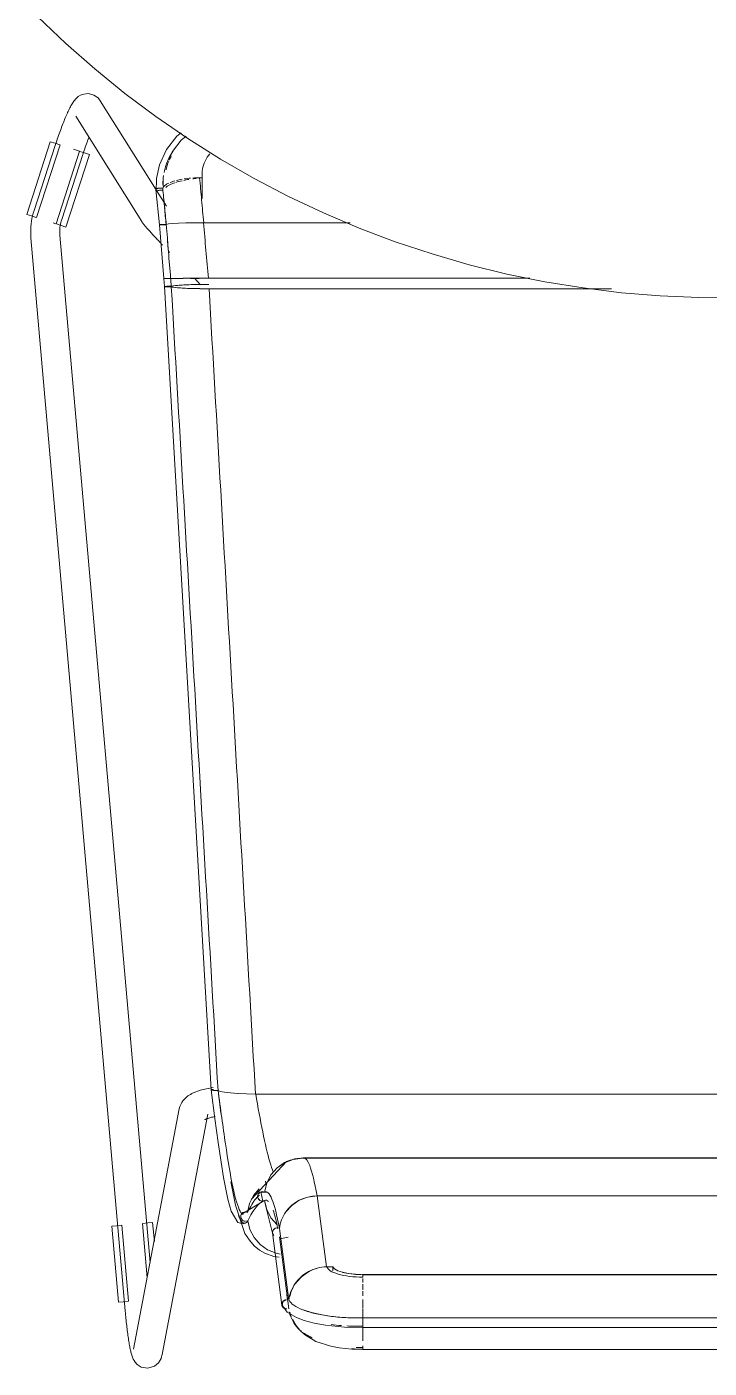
# Model space of a CAD drawing. Header units: millimetres. Extents: x 155927 to 317870, y -36033 to 97293.
# Drawn here: x 159662 to 159944, y 19297 to 19852 of the extents above; entities that cross this region are included whole.
import ezdxf

# ---------------------------------------------------------------- set-up
doc = ezdxf.new("R2010")
doc.units = ezdxf.units.MM
doc.header["$MEASUREMENT"] = 0
doc.layers.add('I-FURN', color=8, linetype='CONTINUOUS', lineweight=9)

msp = doc.modelspace()

# ---------------------------------------------------------------- linework, layer by layer
at = {"layer": 'I-FURN'}
for p, q in [((159666.86, 19855.76), (159678.44, 19844.72)), ((159678.44, 19844.72), (159690.45, 19834.16)), ((159690.45, 19834.16), (159702.88, 19824.08)), ((159684.53, 19823.29), (159683.61, 19822.73)), ((159685.91, 19823.81), (159684.53, 19823.29)), ((159687.88, 19823.99), (159685.91, 19823.81)), ((159690.11, 19823.4), (159687.88, 19823.99)), ((159691.84, 19822.18), (159690.11, 19823.4)), ((159702.88, 19824.08), (159715.7, 19814.5)), ((159680.14, 19818.07), (159679.91, 19817.61)), ((159680.37, 19818.51), (159680.14, 19818.07)), ((159680.6, 19818.93), (159680.37, 19818.51)), ((159680.83, 19819.34), (159680.6, 19818.93)), ((159681.06, 19819.74), (159680.83, 19819.34)), ((159681.31, 19820.13), (159681.06, 19819.74)), ((159681.56, 19820.52), (159681.31, 19820.13)), ((159681.84, 19820.91), (159681.56, 19820.52)), ((159682.15, 19821.31), (159681.84, 19820.91)), ((159682.52, 19821.74), (159682.15, 19821.31)), ((159682.99, 19822.21), (159682.52, 19821.74)), ((159683.61, 19822.73), (159682.99, 19822.21)), ((159691.84, 19822.18), (159692.73, 19821.05)), ((159715.77, 19784.29), (159692.73, 19821.05)), ((159677.5, 19812.09), (159677.25, 19811.45)), ((159677.75, 19812.72), (159677.5, 19812.09)), ((159678, 19813.33), (159677.75, 19812.72)), ((159678.25, 19813.92), (159678, 19813.33)), ((159678.49, 19814.5), (159678.25, 19813.92)), ((159678.73, 19815.06), (159678.49, 19814.5)), ((159678.97, 19815.61), (159678.73, 19815.06)), ((159679.21, 19816.14), (159678.97, 19815.61)), ((159679.45, 19816.65), (159679.21, 19816.14)), ((159679.68, 19817.14), (159679.45, 19816.65)), ((159679.91, 19817.61), (159679.68, 19817.14)), ((159682.57, 19814.68), (159709.87, 19771.1)), ((159715.7, 19814.5), (159728.89, 19805.45)), ((159675.47, 19806.65), (159675.22, 19805.92)), ((159675.72, 19807.36), (159675.47, 19806.65)), ((159675.98, 19808.07), (159675.72, 19807.36)), ((159676.23, 19808.77), (159675.98, 19808.07)), ((159676.49, 19809.45), (159676.23, 19808.77)), ((159676.74, 19810.13), (159676.49, 19809.45)), ((159676.99, 19810.8), (159676.74, 19810.13)), ((159677.25, 19811.45), (159676.99, 19810.8)), ((159726.11, 19807.78), (159724.36, 19806.38)), ((159662.36, 19774.08), (159672.05, 19804.08)), ((159674.08, 19802.53), (159665.36, 19775.71)), ((159666.41, 19772.77), (159676.1, 19802.78)), ((159672.05, 19804.08), (159674.01, 19803.45)), ((159674.01, 19803.45), (159675.98, 19802.82)), ((159674.22, 19802.99), (159674.08, 19802.53)), ((159674.47, 19803.72), (159674.22, 19802.99)), ((159674.72, 19804.46), (159674.47, 19803.72)), ((159674.96, 19805.19), (159674.72, 19804.46)), ((159675.22, 19805.92), (159674.96, 19805.19)), ((159684.07, 19800.21), (159681.59, 19801.01)), ((159686.29, 19801.22), (159686.05, 19800.53)), ((159686.52, 19801.9), (159686.29, 19801.22)), ((159686.75, 19802.57), (159686.52, 19801.9)), ((159686.99, 19803.23), (159686.75, 19802.57)), ((159687.23, 19803.89), (159686.99, 19803.23)), ((159687.46, 19804.54), (159687.23, 19803.89)), ((159687.7, 19805.17), (159687.46, 19804.54)), ((159687.93, 19805.8), (159687.7, 19805.17)), ((159724.36, 19806.38), (159720.02, 19800.85)), ((159726.1, 19804.72), (159722.6, 19800.14)), ((159728.17, 19806.45), (159726.1, 19804.72)), ((159728.89, 19805.45), (159742.43, 19796.93)), ((159684.16, 19800.17), (159674.48, 19770.17)), ((159676.78, 19772), (159685.49, 19798.82)), ((159678.52, 19768.86), (159688.21, 19798.87)), ((159684.28, 19800.14), (159686.26, 19799.5)), ((159685.6, 19799.15), (159685.49, 19798.82)), ((159685.82, 19799.84), (159685.6, 19799.15)), ((159686.05, 19800.53), (159685.82, 19799.84)), ((159686.26, 19799.5), (159688.21, 19798.87)), ((159720.02, 19800.85), (159717.12, 19794.54)), ((159722.6, 19800.14), (159720.69, 19796.46)), ((159742.43, 19796.93), (159756.3, 19788.95)), ((159717.12, 19794.54), (159715.91, 19788.89)), ((159734.76, 19790.46), (159734.76, 19780.7)), ((159715.91, 19788.89), (159715.82, 19783.43)), ((159733.77, 19789.21), (159734.82, 19789.21)), ((159756.3, 19788.95), (159770.48, 19781.54)), ((159717.12, 19769.83), (159715.7, 19784.32)), ((159720.04, 19777.47), (159716, 19783.92)), ((159770.48, 19781.54), (159784.94, 19774.71)), ((159664.32, 19773.45), (159662.36, 19774.08)), ((159666.29, 19772.81), (159664.32, 19773.45)), ((159664.74, 19773.51), (159664.5, 19772.4)), ((159665.03, 19774.62), (159664.74, 19773.51)), ((159665.36, 19775.71), (159665.03, 19774.62)), ((159784.94, 19774.71), (159799.67, 19768.45)), ((159663.98, 19767.86), (159663.97, 19766.72)), ((159664.04, 19769), (159663.98, 19767.86)), ((159664.15, 19770.14), (159664.04, 19769)), ((159664.3, 19771.27), (159664.15, 19770.14)), ((159664.5, 19772.4), (159664.3, 19771.27)), ((159674.38, 19770.2), (159673.22, 19770.58)), ((159676.57, 19769.49), (159674.59, 19770.13)), ((159675.98, 19767.43), (159676.01, 19768.09)), ((159676.01, 19768.09), (159676.07, 19768.75)), ((159676.07, 19768.75), (159676.16, 19769.41)), ((159676.16, 19769.41), (159676.27, 19770.06)), ((159676.27, 19770.06), (159676.41, 19770.71)), ((159676.41, 19770.71), (159676.58, 19771.35)), ((159678.52, 19768.86), (159676.57, 19769.49)), ((159676.58, 19771.35), (159676.77, 19771.98)), ((159676.77, 19771.98), (159676.78, 19772)), ((159709.87, 19771.1), (159710.09, 19770.77)), ((159710.09, 19770.77), (159710.27, 19770.52)), ((159710.27, 19770.52), (159710.44, 19770.29)), ((159710.44, 19770.29), (159710.62, 19770.07)), ((159710.62, 19770.07), (159710.8, 19769.84)), ((159710.8, 19769.84), (159710.99, 19769.61)), ((159710.99, 19769.61), (159711.19, 19769.37)), ((159711.19, 19769.37), (159711.4, 19769.12)), ((159711.4, 19769.12), (159711.63, 19768.85)), ((159711.63, 19768.85), (159711.87, 19768.57)), ((159711.87, 19768.57), (159712.13, 19768.28)), ((159712.13, 19768.28), (159712.41, 19767.97)), ((159712.41, 19767.97), (159712.69, 19767.65)), ((159717.12, 19769.83), (159717.19, 19769.86)), ((159717.19, 19769.86), (159717.12, 19769.83)), ((159718.95, 19747.63), (159717.12, 19769.83)), ((159717.12, 19769.83), (159717.18, 19769.81)), ((159717.19, 19769.81), (159717.12, 19769.83)), ((159717.18, 19769.81), (159717.37, 19769.78)), ((159717.38, 19769.88), (159717.19, 19769.86)), ((159717.38, 19769.78), (159717.19, 19769.81)), ((159717.37, 19769.78), (159717.66, 19769.76)), ((159717.67, 19769.9), (159717.38, 19769.88)), ((159717.38, 19769.88), (159717.68, 19769.9)), ((159717.67, 19769.76), (159717.38, 19769.78)), ((159718.06, 19769.92), (159717.67, 19769.9)), ((159717.68, 19769.9), (159718.06, 19769.92)), ((159718.05, 19769.74), (159718.5, 19769.73)), ((159718.5, 19769.73), (159718.05, 19769.74)), ((159718.51, 19769.93), (159718.06, 19769.92)), ((159718.06, 19769.92), (159718.52, 19769.93)), ((159718.5, 19769.73), (159718.99, 19769.73)), ((159718.99, 19769.73), (159718.5, 19769.73)), ((159719, 19769.93), (159718.51, 19769.93)), ((159718.52, 19769.93), (159719.01, 19769.93)), ((159718.99, 19769.73), (159719.49, 19769.73)), ((159719.49, 19769.73), (159718.99, 19769.73)), ((159719.5, 19769.93), (159719, 19769.93)), ((159719.01, 19769.93), (159719.5, 19769.93)), ((159719.49, 19769.73), (159719.96, 19769.74)), ((159719.96, 19769.74), (159719.49, 19769.73)), ((159719.97, 19769.92), (159719.5, 19769.93)), ((159719.5, 19769.93), (159719.97, 19769.92)), ((159719.97, 19769.92), (159720.86, 19770.12)), ((159720.86, 19770.12), (159719.97, 19769.92)), ((159722.6, 19770.3), (159720.86, 19770.12)), ((159720.86, 19770.12), (159722.58, 19770.29)), ((159725.08, 19770.45), (159722.6, 19770.3)), ((159722.6, 19770.29), (159725.03, 19770.44)), ((159725.07, 19770.45), (159728.11, 19770.56)), ((159728.18, 19770.56), (159725.08, 19770.45)), ((159728.17, 19770.56), (159731.61, 19770.63)), ((159731.61, 19770.63), (159728.18, 19770.56)), ((159735.47, 19770.66), (159731.71, 19770.64)), ((159731.71, 19770.63), (159735.35, 19770.66)), ((159796.02, 19770.66), (159735.47, 19770.66)), ((159735.47, 19770.66), (159796.02, 19770.66)), ((159799.67, 19768.45), (159814.63, 19762.79)), ((159663.97, 19766.72), (159664, 19765.58)), ((159664, 19765.58), (159664.07, 19764.44)), ((159664.07, 19764.44), (159664.08, 19764.39)), ((159664.08, 19764.4), (159703.03, 19321.07)), ((159675.97, 19766.77), (159675.98, 19767.43)), ((159675.99, 19766.11), (159675.97, 19766.77)), ((159676.03, 19765.44), (159675.99, 19766.11)), ((159713.31, 19341.1), (159676.03, 19765.45)), ((159712.69, 19767.65), (159712.99, 19767.31)), ((159712.99, 19767.31), (159713.31, 19766.96)), ((159713.31, 19766.96), (159713.64, 19766.6)), ((159713.64, 19766.6), (159713.98, 19766.22)), ((159713.98, 19766.22), (159714.34, 19765.83)), ((159714.34, 19765.83), (159714.71, 19765.43)), ((159714.71, 19765.43), (159715.09, 19765.01)), ((159715.09, 19765.01), (159715.48, 19764.59)), ((159715.48, 19764.59), (159715.88, 19764.15)), ((159715.88, 19764.15), (159716.29, 19763.71)), ((159716.29, 19763.71), (159716.72, 19763.25)), ((159716.72, 19763.25), (159717.15, 19762.79)), ((159717.15, 19762.79), (159717.59, 19762.32)), ((159717.59, 19762.32), (159718.04, 19761.84)), ((159814.63, 19762.79), (159829.81, 19757.74)), ((159718.04, 19761.84), (159718.49, 19761.36)), ((159720.85, 19758.87), (159721.34, 19758.37)), ((159829.81, 19757.74), (159845.18, 19753.29)), ((159845.18, 19753.29), (159860.71, 19749.46)), ((159718.95, 19747.63), (159719.22, 19744.27)), ((159719.02, 19747.63), (159718.95, 19747.63)), ((159718.95, 19747.63), (159719.02, 19747.63)), ((159719.01, 19747.63), (159718.95, 19747.63)), ((159718.95, 19747.63), (159719.01, 19747.63)), ((159719.2, 19747.63), (159719.01, 19747.63)), ((159719.01, 19747.63), (159719.2, 19747.63)), ((159719.21, 19747.63), (159719.02, 19747.63)), ((159719.02, 19747.63), (159719.21, 19747.63)), ((159719.49, 19747.64), (159719.2, 19747.63)), ((159719.2, 19747.63), (159719.5, 19747.62)), ((159719.21, 19747.63), (159719.5, 19747.64)), ((159719.5, 19747.62), (159719.21, 19747.63)), ((159719.88, 19747.64), (159719.49, 19747.64)), ((159719.5, 19747.64), (159719.88, 19747.64)), ((159719.89, 19747.62), (159719.5, 19747.62)), ((159719.5, 19747.62), (159719.88, 19747.62)), ((159719.88, 19747.64), (159720.33, 19747.64)), ((159720.33, 19747.64), (159719.88, 19747.64)), ((159719.88, 19747.62), (159720.33, 19747.62)), ((159720.34, 19747.62), (159719.89, 19747.62)), ((159720.33, 19747.64), (159720.82, 19747.64)), ((159720.82, 19747.64), (159720.33, 19747.64)), ((159720.33, 19747.62), (159720.83, 19747.62)), ((159720.83, 19747.62), (159720.34, 19747.62)), ((159720.82, 19747.64), (159721.32, 19747.64)), ((159721.32, 19747.64), (159720.82, 19747.64)), ((159721.32, 19747.62), (159720.83, 19747.62)), ((159720.83, 19747.62), (159721.32, 19747.62)), ((159721.32, 19747.64), (159721.79, 19747.64)), ((159721.79, 19747.64), (159721.32, 19747.64)), ((159721.79, 19747.62), (159721.32, 19747.62)), ((159721.32, 19747.62), (159721.79, 19747.62)), ((159721.79, 19747.64), (159722.68, 19747.65)), ((159722.67, 19747.65), (159721.79, 19747.64)), ((159724.42, 19747.67), (159722.67, 19747.65)), ((159722.68, 19747.65), (159724.42, 19747.67)), ((159724.44, 19747.59), (159722.69, 19747.61)), ((159722.69, 19747.61), (159724.44, 19747.59)), ((159726.92, 19747.68), (159724.42, 19747.67)), ((159724.43, 19747.67), (159726.92, 19747.68)), ((159726.94, 19747.58), (159724.44, 19747.59)), ((159724.44, 19747.59), (159726.94, 19747.58)), ((159730.06, 19747.69), (159726.92, 19747.68)), ((159726.93, 19747.68), (159730.06, 19747.69)), ((159730.06, 19747.69), (159733.62, 19747.69)), ((159733.62, 19747.69), (159730.06, 19747.69)), ((159730.06, 19747.57), (159733.62, 19747.57)), ((159733.62, 19747.57), (159730.07, 19747.57)), ((159731.62, 19747.69), (159734.19, 19745.02)), ((159737.41, 19747.69), (159733.62, 19747.69)), ((159733.63, 19747.69), (159737.41, 19747.69)), ((159737.41, 19747.69), (159870.24, 19747.69)), ((159870.24, 19747.69), (159737.41, 19747.69)), ((159860.71, 19749.46), (159876.39, 19746.26)), ((159876.39, 19746.26), (159892.18, 19743.68)), ((159719.29, 19744.3), (159719.22, 19744.27)), ((159738.51, 19412.36), (159719.22, 19744.27)), ((159719.22, 19744.27), (159719.29, 19744.24)), ((159719.48, 19744.33), (159719.29, 19744.3)), ((159719.29, 19744.24), (159719.48, 19744.22)), ((159719.78, 19744.35), (159719.48, 19744.33)), ((159719.48, 19744.22), (159719.77, 19744.19)), ((159719.77, 19744.19), (159720.15, 19744.18)), ((159720.16, 19744.37), (159719.78, 19744.35)), ((159720.15, 19744.18), (159720.6, 19744.17)), ((159720.61, 19744.38), (159720.16, 19744.37)), ((159720.6, 19744.17), (159721.09, 19744.16)), ((159721.1, 19744.38), (159720.61, 19744.38)), ((159721.09, 19744.16), (159721.59, 19744.16)), ((159721.6, 19744.38), (159721.1, 19744.38)), ((159721.59, 19744.16), (159722.06, 19744.17)), ((159722.07, 19744.37), (159721.6, 19744.38)), ((159722.06, 19744.17), (159722.95, 19743.96)), ((159722.97, 19744.58), (159722.07, 19744.37)), ((159722.95, 19743.96), (159724.7, 19743.77)), ((159724.72, 19744.77), (159722.97, 19744.58)), ((159724.7, 19743.77), (159727.2, 19743.6)), ((159727.21, 19744.94), (159724.72, 19744.77)), ((159727.2, 19743.6), (159730.33, 19743.48)), ((159730.33, 19745.06), (159727.21, 19744.94)), ((159733.88, 19745.14), (159730.33, 19745.06)), ((159730.33, 19743.48), (159733.89, 19743.4)), ((159737.57, 19745.17), (159733.88, 19745.14)), ((159733.89, 19743.4), (159737.68, 19743.38)), ((159737.68, 19743.38), (159903.95, 19743.38)), ((159903.95, 19743.38), (159737.68, 19743.38)), ((159892.18, 19743.68), (159908.06, 19741.74)), ((159908.06, 19741.74), (159924.01, 19740.44)), ((159924.01, 19740.44), (159939.99, 19739.77)), ((159939.99, 19739.77), (159948.63, 19739.68)), ((159737.24, 19413.01), (159737.92, 19413.14)), ((159737.92, 19413.14), (159738.62, 19413.27)), ((159738.62, 19413.27), (159739.32, 19413.39)), ((159726.38, 19407.19), (159726.86, 19407.88)), ((159726.86, 19407.88), (159727.37, 19408.47)), ((159727.37, 19408.47), (159727.89, 19408.99)), ((159727.89, 19408.99), (159728.42, 19409.44)), ((159728.42, 19409.44), (159728.96, 19409.85)), ((159728.96, 19409.85), (159729.49, 19410.2)), ((159729.49, 19410.2), (159730.03, 19410.53)), ((159730.03, 19410.53), (159730.57, 19410.82)), ((159730.57, 19410.82), (159731.12, 19411.09)), ((159731.12, 19411.09), (159731.68, 19411.34)), ((159731.68, 19411.34), (159732.25, 19411.58)), ((159732.25, 19411.58), (159732.83, 19411.8)), ((159732.83, 19411.8), (159733.42, 19412)), ((159733.42, 19412), (159734.03, 19412.2)), ((159734.03, 19412.2), (159734.65, 19412.38)), ((159734.65, 19412.38), (159735.28, 19412.55)), ((159735.28, 19412.55), (159735.92, 19412.71)), ((159735.92, 19412.71), (159736.57, 19412.87)), ((159736.57, 19412.87), (159737.24, 19413.01)), ((159738.58, 19412.41), (159738.51, 19412.36)), ((159738.51, 19412.36), (159738.57, 19412.41)), ((159738.51, 19412.36), (159740.07, 19400.51)), ((159739.05, 19412.51), (159738.76, 19412.47)), ((159738.76, 19412.47), (159739.05, 19412.51)), ((159739.07, 19412.21), (159738.77, 19412.26)), ((159738.78, 19412.26), (159739.08, 19412.21)), ((159739.43, 19412.54), (159739.05, 19412.51)), ((159739.05, 19412.51), (159739.43, 19412.54)), ((159739.46, 19412.18), (159739.07, 19412.21)), ((159739.08, 19412.21), (159739.46, 19412.18)), ((159739.46, 19412.18), (159739.92, 19412.16)), ((159739.91, 19412.16), (159739.46, 19412.18)), ((159740.41, 19412.15), (159739.91, 19412.16)), ((159739.92, 19412.16), (159740.41, 19412.15)), ((159740.41, 19412.15), (159740.91, 19412.16)), ((159740.91, 19412.16), (159740.41, 19412.15)), ((159740.91, 19412.16), (159741.38, 19412.17)), ((159741.38, 19412.17), (159740.91, 19412.16)), ((159742.28, 19411.77), (159741.38, 19412.17)), ((159741.38, 19412.17), (159742.28, 19411.77)), ((159742.28, 19411.77), (159744.03, 19411.41)), ((159744.02, 19411.41), (159742.28, 19411.77)), ((159746.49, 19411.1), (159744.02, 19411.41)), ((159744.03, 19411.41), (159746.52, 19411.09)), ((159749.58, 19410.86), (159746.52, 19411.09)), ((159746.52, 19411.09), (159749.63, 19410.86)), ((159753.1, 19410.7), (159749.62, 19410.86)), ((159749.63, 19410.86), (159753.16, 19410.7)), ((159756.85, 19410.64), (159753.16, 19410.7)), ((159753.16, 19410.7), (159756.93, 19410.64)), ((159756.93, 19410.64), (160140.33, 19410.64)), ((160140.33, 19410.64), (159756.93, 19410.64)), ((159725.32, 19404.52), (159706.51, 19305.22)), ((159718.3, 19302.99), (159737.11, 19402.28)), ((159725.32, 19404.52), (159725.58, 19405.5)), ((159725.58, 19405.5), (159725.94, 19406.4)), ((159725.94, 19406.4), (159726.38, 19407.19)), ((159735.89, 19400.05), (159735.91, 19400.07)), ((159735.91, 19400.07), (159735.99, 19400.11)), ((159735.99, 19400.11), (159736.08, 19400.16)), ((159736.08, 19400.16), (159736.23, 19400.23)), ((159736.23, 19400.23), (159736.42, 19400.32)), ((159736.42, 19400.32), (159736.65, 19400.41)), ((159736.65, 19400.41), (159736.92, 19400.52)), ((159736.92, 19400.52), (159737.23, 19400.62)), ((159737.23, 19400.62), (159737.56, 19400.73)), ((159737.56, 19400.73), (159737.93, 19400.84)), ((159737.93, 19400.84), (159738.32, 19400.95)), ((159738.32, 19400.95), (159738.74, 19401.05)), ((159738.74, 19401.05), (159739.19, 19401.16)), ((159739.19, 19401.16), (159739.66, 19401.26)), ((159739.66, 19401.26), (159740.15, 19401.35)), ((159740.07, 19400.51), (159741.42, 19390.58)), ((159741.42, 19390.58), (159742.61, 19382.56)), ((159742.61, 19382.56), (159743.64, 19376.24)), ((159755.06, 19367.03), (159769.66, 19382.72)), ((159765.74, 19380.14), (159763.23, 19377.26)), ((159763.24, 19377.25), (159765.74, 19380.13)), ((159768.87, 19382.31), (159765.74, 19380.14)), ((159765.74, 19380.13), (159768.88, 19382.3)), ((159768.56, 19382.13), (159773.03, 19383.85)), ((159772.44, 19383.67), (159768.87, 19382.31)), ((159768.88, 19382.3), (159772.45, 19383.66)), ((159769.66, 19382.72), (159771.59, 19383.43)), ((159776.24, 19384.14), (159772.44, 19383.67)), ((159772.45, 19383.66), (159776.24, 19384.14)), ((159773.03, 19383.85), (159776.77, 19384.29)), ((159776.24, 19384.14), (160121.02, 19384.14)), ((160121.02, 19384.14), (159776.24, 19384.14)), ((159815.68, 19384.3), (159776.77, 19384.3)), ((160120.48, 19384.3), (159815.68, 19384.3)), ((159743.64, 19376.24), (159745.44, 19367.22)), ((159746.62, 19374.45), (159748.52, 19364.79)), ((159763.23, 19377.26), (159761.48, 19373.87)), ((159761.48, 19373.87), (159763.24, 19377.25)), ((159758.4, 19371.54), (159756, 19368.7)), ((159756.01, 19368.7), (159758.4, 19371.54)), ((159757.81, 19368.89), (159757.74, 19368.4)), ((159757.75, 19368.4), (159757.81, 19368.89)), ((159757.81, 19368.89), (159758, 19369.35)), ((159758, 19369.35), (159757.81, 19368.89)), ((159758, 19369.35), (159758.3, 19369.75)), ((159758.29, 19369.75), (159758, 19369.35)), ((159758.67, 19370.07), (159758.29, 19369.75)), ((159758.3, 19369.75), (159758.68, 19370.07)), ((159759.13, 19370.27), (159758.67, 19370.07)), ((159758.68, 19370.07), (159759.13, 19370.27)), ((159758.77, 19370.12), (159761.65, 19370.17)), ((159759.07, 19370.25), (159759.91, 19366.36)), ((159759.13, 19370.27), (159759.62, 19370.35)), ((159759.62, 19370.35), (159759.13, 19370.27)), ((159759.62, 19370.35), (159760.12, 19370.31)), ((159760.11, 19370.31), (159759.62, 19370.35)), ((159760.58, 19370.15), (159760.11, 19370.31)), ((159760.12, 19370.31), (159760.59, 19370.15)), ((159761.48, 19373.87), (159760.58, 19370.15)), ((159745.44, 19367.22), (159746.85, 19362.23)), ((159748.52, 19364.79), (159752.51, 19353.07)), ((159750.95, 19360.83), (159760.34, 19366.54)), ((159754.36, 19365.38), (159753.58, 19361.76)), ((159753.58, 19361.76), (159754.37, 19365.37)), ((159756, 19368.7), (159754.36, 19365.38)), ((159754.37, 19365.37), (159756.01, 19368.7)), ((159757.74, 19368.4), (159757.81, 19367.91)), ((159757.81, 19367.91), (159757.75, 19368.4)), ((159758, 19367.45), (159757.81, 19367.91)), ((159757.81, 19367.91), (159758, 19367.45)), ((159758.3, 19367.04), (159758, 19367.45)), ((159758, 19367.45), (159758.29, 19367.04)), ((159758.29, 19367.04), (159758.67, 19366.73)), ((159758.68, 19366.73), (159758.3, 19367.04)), ((159758.67, 19366.73), (159759.13, 19366.53)), ((159759.13, 19366.53), (159758.68, 19366.73)), ((159759.62, 19366.45), (159759.13, 19366.53)), ((159759.13, 19366.53), (159759.62, 19366.44)), ((159760.12, 19366.49), (159759.62, 19366.45)), ((159759.62, 19366.44), (159760.11, 19366.48)), ((159760.11, 19366.48), (159760.58, 19366.64)), ((159760.59, 19366.65), (159760.12, 19366.49)), ((159760.58, 19366.64), (159761.48, 19362.93)), ((159760.94, 19364.8), (159760.62, 19366.66)), ((159763.91, 19353.18), (159760.94, 19364.8)), ((159771.84, 19364.67), (159769.35, 19361.93)), ((159774.96, 19366.75), (159771.84, 19364.67)), ((159778.5, 19368.07), (159774.96, 19366.75)), ((159782.27, 19368.54), (159778.5, 19368.07)), ((159786.13, 19339.27), (159782.27, 19368.54)), ((159782.27, 19368.54), (160114.98, 19368.54)), ((160114.98, 19368.54), (159782.27, 19368.54)), ((159746.85, 19362.23), (159749.62, 19357.59)), ((159750.81, 19360.47), (159750.75, 19359.98)), ((159750.75, 19359.98), (159750.81, 19360.46)), ((159750.83, 19359.49), (159750.75, 19359.98)), ((159750.75, 19359.98), (159750.82, 19359.49)), ((159750.81, 19360.46), (159750.99, 19360.92)), ((159750.99, 19360.92), (159750.81, 19360.47)), ((159750.82, 19359.49), (159751.02, 19359.04)), ((159751.02, 19359.04), (159750.83, 19359.49)), ((159750.99, 19360.92), (159751.28, 19361.33)), ((159751.28, 19361.33), (159750.99, 19360.92)), ((159751.32, 19358.65), (159751.02, 19359.04)), ((159751.02, 19359.04), (159751.32, 19358.64)), ((159751.66, 19361.65), (159751.28, 19361.33)), ((159751.28, 19361.33), (159751.66, 19361.64)), ((159751.71, 19358.34), (159751.32, 19358.65)), ((159751.32, 19358.64), (159751.71, 19358.34)), ((159751.66, 19361.64), (159752.11, 19361.85)), ((159752.11, 19361.85), (159751.66, 19361.65)), ((159752.16, 19358.15), (159751.71, 19358.34)), ((159751.71, 19358.34), (159752.16, 19358.14)), ((159752.11, 19361.85), (159752.6, 19361.94)), ((159752.6, 19361.94), (159752.11, 19361.85)), ((159752.66, 19358.07), (159752.16, 19358.15)), ((159752.16, 19358.14), (159752.66, 19358.07)), ((159752.6, 19361.94), (159753.1, 19361.91)), ((159753.1, 19361.91), (159752.6, 19361.94)), ((159753.1, 19361.91), (159753.58, 19361.76)), ((159753.58, 19361.76), (159753.1, 19361.91)), ((159753.63, 19358.28), (159753.16, 19358.11)), ((159753.16, 19358.11), (159753.63, 19358.27)), ((159753.63, 19358.27), (159754.53, 19354.65)), ((159761.48, 19362.93), (159763.23, 19359.54)), ((159763.23, 19359.54), (159765.74, 19356.66)), ((159697.45, 19356.09), (159699.5, 19356.27)), ((159700.21, 19324.68), (159697.45, 19356.09)), ((159699.5, 19356.27), (159701.56, 19356.45)), ((159704.44, 19325.05), (159701.68, 19356.46)), ((159710.13, 19357.21), (159712.11, 19334.73)), ((159710.26, 19357.22), (159712.32, 19357.4)), ((159712.32, 19357.4), (159714.36, 19357.58)), ((159715.06, 19349.68), (159714.36, 19357.58)), ((159749.62, 19357.59), (159751.81, 19357.06)), ((159751.81, 19357.06), (159752.72, 19357.35)), ((159752.51, 19353.07), (159754.33, 19350.25)), ((159754.53, 19354.65), (159756.27, 19351.33)), ((159763.95, 19353.96), (159763.88, 19353.49)), ((159763.88, 19353.49), (159763.95, 19353.03)), ((159767.75, 19323.48), (159763.9, 19353.26)), ((159764.14, 19354.4), (159763.95, 19353.96)), ((159763.95, 19353.03), (159764.13, 19352.58)), ((159764.13, 19352.58), (159764.43, 19352.2)), ((159764.43, 19354.79), (159764.14, 19354.4)), ((159764.81, 19355.09), (159764.43, 19354.79)), ((159765.27, 19355.28), (159764.81, 19355.09)), ((159765.76, 19355.36), (159765.27, 19355.28)), ((159766.25, 19355.32), (159765.76, 19355.36)), ((159766.73, 19355.17), (159770.57, 19325.47)), ((159754.33, 19350.25), (159756.32, 19348)), ((159756.27, 19351.33), (159758.75, 19348.5)), ((159756.32, 19348), (159758.49, 19346.22)), ((159758.75, 19348.5), (159761.83, 19346.33)), ((159770.59, 19321.93), (159766.74, 19351.62)), ((159766.87, 19350.84), (159770.36, 19351.53)), ((159758.49, 19346.22), (159760.76, 19344.88)), ((159760.76, 19344.88), (159764.36, 19343.59)), ((159761.83, 19346.33), (159765.35, 19344.92)), ((159764.36, 19343.59), (159766.63, 19343.29)), ((159767.09, 19344.56), (159765.35, 19344.93)), ((159765.35, 19344.92), (159767.09, 19344.56)), ((159788.85, 19339.33), (159786.13, 19339.27)), ((159788.85, 19339.33), (159788.85, 19337.67)), ((159789.49, 19338.47), (159788.85, 19339.33)), ((159790.84, 19337.68), (159789.49, 19338.47)), ((159792.82, 19337.01), (159790.84, 19337.68)), ((159795.31, 19336.5), (159792.82, 19337.01)), ((159798.17, 19336.19), (159795.31, 19336.5)), ((159801.2, 19336.08), (159798.17, 19336.19)), ((160096.05, 19336.08), (159801.2, 19336.08)), ((159801.2, 19336.02), (160096.05, 19336.02)), ((159801.2, 19332.75), (159801.2, 19334.49)), ((159801.2, 19329.7), (159801.2, 19332.17)), ((159702.26, 19324.86), (159700.21, 19324.68)), ((159704.32, 19325.04), (159702.26, 19324.86)), ((159769.82, 19327.9), (159770.13, 19325.46)), ((159801.2, 19327.34), (159801.2, 19329.18)), ((159801.2, 19322.15), (159801.2, 19325.71)), ((159703.04, 19320.92), (159703.03, 19321.07)), ((159703.11, 19320.16), (159703.04, 19320.92)), ((159703.18, 19319.41), (159703.11, 19320.16)), ((159703.25, 19318.67), (159703.18, 19319.41)), ((159768.11, 19322.99), (159770, 19320.6)), ((159770, 19320.6), (159773.83, 19318.3)), ((159776.53, 19321.44), (159779.97, 19320.35)), ((159779.97, 19320.35), (159784.4, 19319.38)), ((159784.4, 19319.38), (159788.41, 19318.79)), ((159801.2, 19321.96), (159801.2, 19318.15)), ((159801.2, 19318.15), (159801.2, 19321.96)), ((159703.32, 19317.92), (159703.25, 19318.67)), ((159703.4, 19317.18), (159703.32, 19317.92)), ((159703.48, 19316.45), (159703.4, 19317.18)), ((159703.56, 19315.72), (159703.48, 19316.45)), ((159703.64, 19315), (159703.56, 19315.72)), ((159703.72, 19314.3), (159703.64, 19315)), ((159703.81, 19313.6), (159703.72, 19314.3)), ((159703.89, 19312.91), (159703.81, 19313.6)), ((159772.13, 19317.49), (159773.46, 19315.22)), ((159773.46, 19315.22), (159775.13, 19313.15)), ((159773.83, 19318.3), (159777, 19317.11)), ((159777, 19317.11), (159781.04, 19316.03)), ((159781.04, 19316.03), (159785.75, 19315.16)), ((159785.75, 19315.16), (159793.64, 19314.36)), ((159788.41, 19318.79), (159794.98, 19318.25)), ((159793.64, 19314.36), (159801.2, 19314.21)), ((159794.98, 19318.25), (159801.2, 19318.18)), ((160096.05, 19318.18), (159801.2, 19318.18)), ((159801.2, 19314.21), (159801.2, 19318.07)), ((159801.2, 19318.07), (159801.2, 19317.84)), ((159801.2, 19317.84), (159801.2, 19317.51)), ((159801.2, 19317.51), (159801.2, 19317.09)), ((159801.2, 19317.09), (159801.2, 19316.62)), ((159801.2, 19316.62), (159801.2, 19316.12)), ((159801.2, 19316.12), (159801.2, 19315.63)), ((159801.2, 19315.63), (159801.2, 19315.18)), ((159801.2, 19315.18), (159801.2, 19314.79)), ((159801.2, 19314.79), (159801.2, 19314.48)), ((159801.2, 19314.48), (159801.2, 19314.28)), ((159801.2, 19314.46), (159801.2, 19311.43)), ((159801.2, 19311.44), (159801.2, 19314.46)), ((159801.2, 19314.28), (159801.2, 19314.21)), ((159801.2, 19314.21), (160096.05, 19314.21)), ((159703.98, 19312.23), (159703.89, 19312.91)), ((159704.07, 19311.57), (159703.98, 19312.23)), ((159704.16, 19310.92), (159704.07, 19311.57)), ((159704.25, 19310.29), (159704.16, 19310.92)), ((159704.34, 19309.67), (159704.25, 19310.29)), ((159704.43, 19309.06), (159704.34, 19309.67)), ((159704.52, 19308.48), (159704.43, 19309.06)), ((159704.61, 19307.91), (159704.52, 19308.48)), ((159704.7, 19307.36), (159704.61, 19307.91)), ((159775.13, 19313.15), (159777.11, 19311.32)), ((159777.11, 19311.32), (159781.83, 19308.45)), ((159781.83, 19308.45), (159787.98, 19306.43)), ((159801.2, 19308.7), (159801.2, 19311.28)), ((159704.8, 19306.83), (159704.7, 19307.36)), ((159704.89, 19306.31), (159704.8, 19306.83)), ((159704.99, 19305.82), (159704.89, 19306.31)), ((159705.08, 19305.34), (159704.99, 19305.82)), ((159705.18, 19304.88), (159705.08, 19305.34)), ((159705.28, 19304.44), (159705.18, 19304.88)), ((159705.38, 19304.01), (159705.28, 19304.44)), ((159705.48, 19303.59), (159705.38, 19304.01)), ((159705.59, 19303.19), (159705.48, 19303.59)), ((159705.7, 19302.8), (159705.59, 19303.19)), ((159705.83, 19302.4), (159705.7, 19302.8)), ((159705.97, 19302), (159705.83, 19302.4)), ((159718.07, 19302.06), (159718.21, 19302.57)), ((159718.21, 19302.57), (159718.3, 19302.99)), ((159787.98, 19306.43), (159791.47, 19305.78)), ((159791.47, 19305.78), (159796.68, 19305.26)), ((159796.68, 19305.26), (159801.2, 19305.18)), ((159801.2, 19305.19), (159801.2, 19306.67)), ((159801.2, 19305.35), (159801.2, 19305.18)), ((159801.2, 19305.18), (160096.05, 19305.18)), ((159706.14, 19301.57), (159705.97, 19302)), ((159706.36, 19301.09), (159706.14, 19301.57)), ((159706.66, 19300.53), (159706.36, 19301.09)), ((159707.14, 19299.83), (159706.66, 19300.53)), ((159707.99, 19298.92), (159707.14, 19299.83)), ((159709.65, 19297.88), (159707.99, 19298.92)), ((159712.41, 19297.4), (159709.65, 19297.88)), ((159715.16, 19298.23), (159712.41, 19297.4)), ((159715.16, 19298.23), (159716.74, 19299.55)), ((159716.74, 19299.55), (159717.48, 19300.64)), ((159717.48, 19300.64), (159717.86, 19301.44)), ((159717.86, 19301.44), (159718.07, 19302.06))]:
    msp.add_line(p, q, dxfattribs=at)
for centre, major_axis, ratio, start_param, end_param in [((159782.4, 19353.48), (15.78, 0), 0.955139, 1.579038, 2.545717), ((159782.4, 19353.48), (15.78, 0), 0.955139, 2.787556, 3.029056), ((159782.4, 19353.48), (15.78, 0), 0.955139, 2.545839, 2.787386), ((159765.84, 19353.49), (1.96, 0), 0.955139, 1.359855, 3.903556), ((159801.2, 19320.93), (0, 15.75), 0.000004, 0.290246, 0.472486), ((159801.2, 19309.45), (12.4, 0), 0.287441, 4.492176, 4.712389)]:
    msp.add_ellipse(centre, major_axis=major_axis, ratio=ratio, start_param=start_param, end_param=end_param, dxfattribs=at)
for points, knots in [([(159719.11, 19791.45), (159719.55, 19793.57), (159720.56, 19796.65), (159722.2, 19799.42), (159722.79, 19800.28)], [0.1763318, 0.1763318, 0.1763318, 0.1763318, 0.3333333, 0.408557, 0.408557, 0.408557, 0.408557]), ([(159734.82, 19789.21), (159734.6, 19791.6), (159735.23, 19795.2), (159737.16, 19798.2), (159737.93, 19799.1)], [0, 0, 0, 0, 0.3333333, 0.5, 0.5, 0.5, 0.5]), ([(159715.75, 19784.47), (159715.76, 19784.49), (159715.81, 19784.54), (159715.92, 19784.62), (159716.11, 19784.72), (159716.43, 19784.82), (159716.83, 19784.89), (159717.18, 19784.93), (159717.56, 19784.95), (159718, 19784.94), (159718.36, 19784.9), (159718.53, 19784.88)], [0.5555556, 0.5555556, 0.5555556, 0.5555556, 0.5833333, 0.6180556, 0.6527778, 0.7222222, 0.7916667, 0.8263889, 0.8611111, 0.9305556, 1, 1, 1, 1]), ([(159718.64, 19784.15), (159718.41, 19784.16), (159717.93, 19784.15), (159717.18, 19784.06), (159716.51, 19783.91), (159716.08, 19783.74), (159715.92, 19783.62), (159715.88, 19783.57)], [-1, -1, -1, -1, -0.90625, -0.8125, -0.71875, -0.625, -0.5625, -0.5625, -0.5625, -0.5625]), ([(159720.47, 19763.63), (159720.6, 19761.98), (159721.05, 19756.65), (159721.49, 19751.31), (159721.79, 19747.62)], [0.2766114, 0.2766114, 0.2766114, 0.2766114, 0.5, 1, 1, 1, 1]), ([(159719.22, 19744.27), (159719.22, 19744.29), (159719.36, 19744.32), (159719.76, 19744.35), (159720.14, 19744.37), (159720.6, 19744.38), (159721.1, 19744.38), (159721.6, 19744.38), (159721.92, 19744.37), (159722.06, 19744.37)], [-0.5, -0.5, -0.5, -0.5, -0.375, -0.3125, -0.25, -0.1875, -0.125, -0.0625, 0, 0, 0, 0]), ([(159722.06, 19744.17), (159721.83, 19744.17), (159721.34, 19744.16), (159720.71, 19744.16), (159720.25, 19744.17), (159719.83, 19744.19), (159719.38, 19744.22), (159719.22, 19744.25), (159719.22, 19744.27)], [-1, -1, -1, -1, -0.90625, -0.8125, -0.765625, -0.71875, -0.625, -0.501507, -0.501507, -0.501507, -0.501507]), ([(159722.06, 19744.37), (159722.35, 19744.51), (159723.75, 19744.72), (159727.1, 19744.94), (159730.25, 19745.07), (159733.81, 19745.15), (159736.32, 19745.16), (159737.57, 19745.17)], [-1, -1, -1, -1, -0.6666667, -0.5, -0.3333333, -0.1666667, -0.003964, -0.003964, -0.003964, -0.003964]), ([(159737.68, 19743.38), (159736.4, 19743.38), (159733.85, 19743.4), (159730.25, 19743.47), (159727.08, 19743.6), (159723.72, 19743.82), (159722.33, 19744.03), (159722.06, 19744.17)], [-1, -1, -1, -1, -0.833333, -0.666667, -0.5, -0.333333, 0, 0, 0, 0]), ([(159751.75, 19360.88), (159751.34, 19361.07), (159749.92, 19362.67), (159747.48, 19370.97), (159744.43, 19389.41), (159742.4, 19404.62), (159741.38, 19412.17)], [0.1500589, 0.1500589, 0.1500589, 0.1500589, 0.25, 0.5, 0.75, 1, 1, 1, 1]), ([(159764.23, 19378.37), (159763.74, 19379.52), (159762.28, 19383.76), (159759.85, 19394.48), (159757.9, 19405.26), (159756.93, 19410.64)], [0.375, 0.375, 0.375, 0.375, 0.5, 0.75, 1, 1, 1, 1]), ([(159782.27, 19368.54), (159781.27, 19374.27), (159779.43, 19381.91), (159777.6, 19384.3), (159776.77, 19384.29)], [0, 0, 0, 0, 0.5, 0.9107153, 0.9107153, 0.9107153, 0.9107153]), ([(159758.46, 19368.89), (159758, 19368.5), (159756.37, 19366.83), (159754.74, 19364.17), (159753.58, 19361.76)], [0.3036932, 0.3036932, 0.3036932, 0.3036932, 0.5, 1, 1, 1, 1]), ([(159759.91, 19366.36), (159758.97, 19365.89), (159756.88, 19364.11), (159754.79, 19360.68), (159753.63, 19358.28)], [0.0974617, 0.0974617, 0.0974617, 0.0974617, 0.5, 1, 1, 1, 1]), ([(159753.63, 19358.27), (159752.6, 19356.72), (159751.35, 19356.95), (159750.09, 19359.85), (159749.85, 19360.48)], [0, 0, 0, 0, 0.25, 0.3070827, 0.3070827, 0.3070827, 0.3070827]), ([(159773.4, 19332.35), (159774.84, 19334.4), (159777.75, 19336.87), (159781.27, 19338.44), (159782.47, 19338.69)], [-0.6666667, -0.6666667, -0.6666667, -0.6666667, -0.3333333, -0.1724382, -0.1724382, -0.1724382, -0.1724382]), ([(159769.72, 19325.64), (159769.57, 19325.64), (159769.35, 19325.61), (159769.06, 19325.53), (159768.79, 19325.42), (159768.47, 19325.22), (159768.15, 19324.92), (159767.92, 19324.55), (159767.79, 19324.19), (159767.74, 19323.88), (159767.73, 19323.61), (159767.77, 19323.34), (159767.84, 19323.09), (159767.95, 19322.85), (159768.15, 19322.55), (159768.47, 19322.24), (159768.87, 19322.02), (159769.22, 19321.92), (159769.48, 19321.89), (159769.64, 19321.88), (159769.72, 19321.88)], [0.1111111, 0.1111111, 0.1111111, 0.1111111, 0.1666667, 0.1944444, 0.2222222, 0.2777778, 0.3333333, 0.3888889, 0.4444444, 0.4791667, 0.5138889, 0.5486111, 0.5833333, 0.6180556, 0.6527778, 0.7222222, 0.7916667, 0.8263889, 0.8611111, 0.8888889, 0.8888889, 0.8888889, 0.8888889]), ([(159769.81, 19321.9), (159769.64, 19321.9), (159769.35, 19321.94), (159768.97, 19322.08), (159768.56, 19322.34), (159768.1, 19322.86), (159767.85, 19323.72), (159768.08, 19324.52), (159768.47, 19325.05), (159768.86, 19325.36), (159769.16, 19325.51), (159769.32, 19325.56)], [-0.875, -0.875, -0.875, -0.875, -0.8125, -0.765625, -0.71875, -0.625, -0.5, -0.375, -0.3125, -0.25, -0.1875, -0.1875, -0.1875, -0.1875]), ([(159770.8, 19320.72), (159770.96, 19319.98), (159771.52, 19318.11), (159773.07, 19315.28), (159774.75, 19313.44), (159775.7, 19312.67)], [0.0634811, 0.0634811, 0.0634811, 0.0634811, 0.1666667, 0.3333333, 0.5, 0.5, 0.5, 0.5]), ([(159801.2, 19318.15), (159798.86, 19318.1), (159794.2, 19318.18), (159787.36, 19318.81), (159781.25, 19319.9), (159778.03, 19320.91), (159776.54, 19321.44)], [0.0000052, 0.0000052, 0.0000052, 0.0000052, 0.1666667, 0.3333333, 0.5, 0.6602535, 0.6602535, 0.6602535, 0.6602535]), ([(159776.5, 19312.05), (159777.22, 19311.52), (159778.48, 19310.8), (159779.81, 19310.17), (159780.32, 19309.97)], [0.5455526, 0.5455526, 0.5455526, 0.5455526, 0.6666667, 0.739481, 0.739481, 0.739481, 0.739481])]:
    msp.add_open_spline(points, degree=3, knots=knots, dxfattribs=at)
for points in [[(159720.98, 19796.12), (159720.43, 19794.94), (159720.11, 19793.7), (159719.9, 19792.44)], [(159722.07, 19798.22), (159721.73, 19797.63), (159721.39, 19797.04), (159721.12, 19796.43)], [(159718.57, 19786.42), (159718.58, 19787.68), (159718.68, 19788.93), (159718.86, 19790.17)], [(159734.82, 19789.21), (159734.77, 19789.72), (159734.75, 19790.23), (159734.76, 19790.74)], [(159718.53, 19784.88), (159718.68, 19785.27), (159719.25, 19786.02), (159720.39, 19786.72), (159721.08, 19787.05)], [(159719.97, 19769.92), (159719.73, 19772.45), (159719.25, 19777.48), (159718.77, 19782.44), (159718.53, 19784.88)], [(159718.76, 19788.39), (159718.66, 19787.5), (159718.64, 19786.61), (159718.64, 19785.7)], [(159721.12, 19786.19), (159720.48, 19785.88), (159720.09, 19785.56), (159719.76, 19785.24)], [(159723.54, 19787.16), (159722.73, 19786.89), (159721.92, 19786.6), (159721.36, 19786.31)], [(159721.53, 19787.25), (159722.12, 19787.49), (159722.78, 19787.73), (159723.52, 19787.93)], [(159726.58, 19788), (159725.66, 19787.78), (159724.72, 19787.55), (159723.87, 19787.3)], [(159724.19, 19788.11), (159724.93, 19788.3), (159725.73, 19788.46), (159726.57, 19788.61)], [(159729.25, 19788.53), (159728.56, 19788.42), (159727.91, 19788.28), (159727.24, 19788.15)], [(159727.42, 19788.75), (159728.27, 19788.87), (159729.14, 19788.99), (159730.06, 19789.05)], [(159732.36, 19788.98), (159731.88, 19788.92), (159731.41, 19788.86), (159730.95, 19788.79)], [(159730.99, 19789.11), (159731.9, 19789.17), (159732.82, 19789.2), (159733.77, 19789.21)], [(159735.47, 19770.66), (159735.16, 19773.8), (159734.57, 19780.04), (159734.03, 19786.19), (159733.77, 19789.21)], [(159719.94, 19769.92), (159719.71, 19772.23), (159719.48, 19774.55), (159719.25, 19776.82)], [(159719.97, 19769.92), (159720.28, 19766.22), (159720.88, 19758.79), (159721.48, 19751.36), (159721.79, 19747.64)], [(159736.38, 19759.19), (159736.04, 19763.01), (159735.69, 19766.84), (159735.35, 19770.66)], [(159737.41, 19747.69), (159737.07, 19751.53), (159736.72, 19755.36), (159736.38, 19759.19)], [(159722.06, 19744.17), (159722.01, 19744.75), (159721.92, 19745.9), (159721.83, 19747.06), (159721.79, 19747.64)], [(159722.06, 19744.37), (159722.02, 19744.91), (159721.93, 19746), (159721.84, 19747.08), (159721.79, 19747.62)], [(159722.06, 19744.17), (159725.28, 19688.77), (159731.72, 19578), (159738.16, 19467.41), (159741.38, 19412.17)], [(159747.26, 19576.89), (159744.07, 19632.35), (159740.87, 19687.85), (159737.68, 19743.38)], [(159756.85, 19410.64), (159753.65, 19466), (159750.46, 19521.42), (159747.26, 19576.89)], [(159742.58, 19402.81), (159742.18, 19405.9), (159741.79, 19409.04), (159741.39, 19412.16)], [(159776.77, 19384.29), (159776.59, 19384.29), (159776.41, 19384.24), (159776.24, 19384.14)], [(159761.14, 19373.21), (159761.09, 19373.68), (159761.03, 19374.14), (159760.98, 19374.62)], [(159766.73, 19355.17), (159765.7, 19360.67), (159763.66, 19368.73), (159761.61, 19370.7), (159760.59, 19370.15)], [(159762.22, 19366.22), (159761.68, 19366.8), (159761.13, 19366.94), (159760.59, 19366.65)], [(159766.1, 19354.96), (159765.44, 19358.08), (159764.78, 19361), (159764.12, 19362.72)], [(159786.13, 19339.27), (159784.84, 19339.23), (159782.34, 19338.87), (159778.74, 19337.45), (159775.59, 19335.26), (159773.06, 19332.42), (159771.3, 19329.08), (159770.72, 19326.71), (159770.57, 19325.47)], [(159801.2, 19334.95), (159799.31, 19334.98), (159795.57, 19335.24), (159790.78, 19336.2), (159787.45, 19337.6), (159786.51, 19338.7), (159786.38, 19339.25)], [(159792.82, 19336.97), (159794.88, 19336.42), (159797.59, 19336.13), (159800.37, 19336.04)], [(159771.03, 19326.98), (159771.34, 19328.37), (159771.84, 19329.74), (159772.54, 19330.99)], [(159776.36, 19321.51), (159774.9, 19322.08), (159772.43, 19323.34), (159771.12, 19324.75), (159770.77, 19325.48)], [(159771.65, 19318.59), (159771.4, 19319.24), (159771.24, 19319.92), (159771.09, 19320.6)], [(159792.39, 19314.99), (159790.92, 19315.1), (159789.46, 19315.25), (159788.05, 19315.43)], [(159801.2, 19314.75), (159798.98, 19314.71), (159796.78, 19314.74), (159794.6, 19314.85)], [(159801.2, 19305.27), (159799.62, 19305.26), (159798.12, 19305.34), (159796.69, 19305.48)]]:
    msp.add_open_spline(points, degree=3, dxfattribs=at)

doc.saveas('drawing.dxf')
